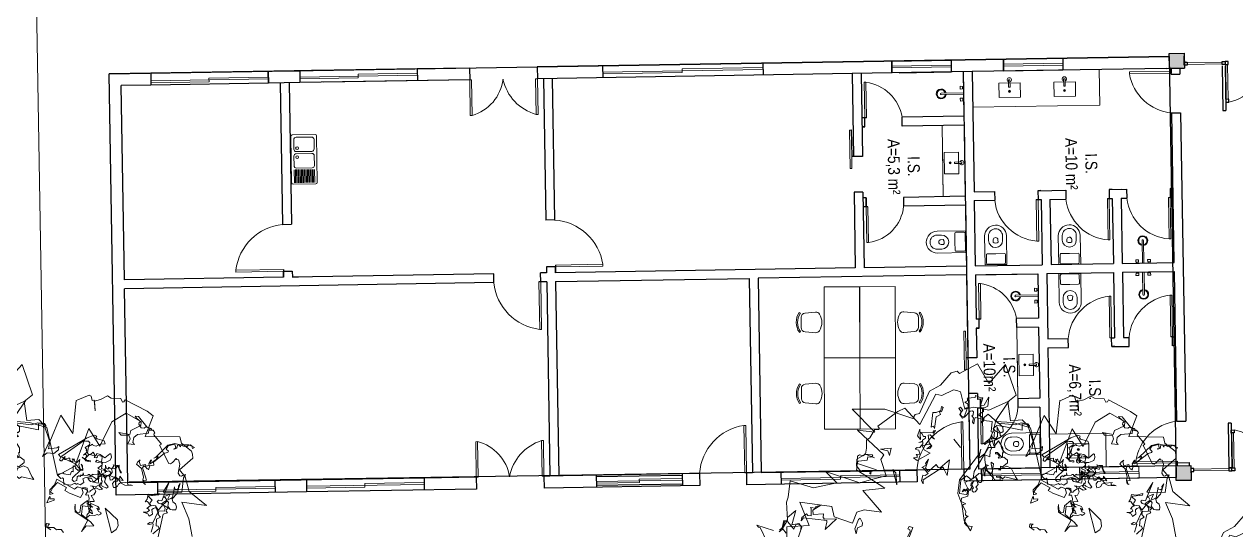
# Model space of a CAD drawing. Header units: metres. Extents: x -71 to 881, y -503 to 661.
# Drawn here: x 175.8 to 196.2, y -214.38 to -205.86 of the extents above; entities that cross this region are included whole.
import ezdxf

# ---------------------------------------------------------------- set-up
doc = ezdxf.new("R2010")
doc.units = ezdxf.units.M
doc.linetypes.add('ACAD_ISO02W100', pattern=[15, 12, -3])
for name, color, linetype, lineweight in [('02. Paredes', 6, 'Continuous', 30), ('03. Esquadria janelas', 2, 'Continuous', 15), ('03. Esquadria Porta', 2, 'Continuous', 15), ('04. Pisos', 8, 'Continuous', 5), ('05. Textos', 5, 'Continuous', 0), ('07. Mobiliário', 51, 'Continuous', 5), ('08. Projeção', 1, 'ACAD_ISO02W100', 5)]:
    doc.layers.add(name, color=color, linetype=linetype, lineweight=lineweight)
doc.layers.add('ARBRE', color=100, linetype='Continuous', lineweight=13, true_color=0x00ff3f)
doc.styles.add('ESC 1.100', font='ARIALN.TTF', dxfattribs={"height": 0.2})

# ---------------------------------------------------------------- blocks, each defined once
blk = doc.blocks.new('WMF2', base_point=(0, 0.01))
at = {"color": 251, "lineweight": 0, "true_color": 0x636466}
for points in [[(99.88, -192.88), (107.36, -202.17), (106.64, -204.2), (107.63, -204.27), (108.14, -204.87), (108.06, -205.98), (111.91, -204.61), (112.96, -203.7), (114.06, -203.79), (114.16, -204.2), (114.12, -204.74), (112.93, -205.76), (117.77, -214.23), (115.81, -208.91), (110.13, -215.92), (115.04, -221.02), (115.66, -222.79), (116.35, -221.31), (116.39, -220.76), (116.99, -220.25), (118.51, -220.38), (121.42, -223.82), (123.45, -224.55), (124.06, -224.04), (124.6, -224.1), (124.28, -221.43), (124.37, -220.32), (124.97, -219.82), (134.84, -221.76), (134.73, -222.86), (140.59, -222.8), (140.98, -223.38), (140.96, -223.82), (142.59, -223.95), (142.62, -223.52), (143.7, -222.51), (144.2, -223.11), (145.93, -222.16), (146.02, -221.17), (147.09, -220.14), (149.19, -220.32), (149.69, -220.93), (149.6, -221.91), (157.24, -218.9), (158.3, -210.64), (152.62, -198.66), (162.76, -199.86), (152.65, -183.05), (154.26, -173.69), (175.85, -184.22), (183.13, -179.1), (188.97, -172.64), (192.5, -184.13), (195.26, -173.72), (200.97, -168.92), (202.85, -164.87), (210.8, -168.41), (212.43, -167.44), (213.62, -166.42), (215.13, -160.27), (217.5, -158.38), (210.72, -142.97), (221.5, -142.28), (222.26, -138.6), (222.84, -126.51), (221.75, -126.41), (221.24, -125.83), (222.46, -124.38), (220.76, -119.93), (220.93, -117.85), (217.92, -115.52), (216.01, -113.25), (211.75, -115.52), (215.09, -113.71), (215.69, -113.21), (216.23, -113.25), (216.29, -112.71), (215.78, -112.1), (217.44, -110.7), (217.53, -109.6), (213.13, -105.6), (212.64, -105.02), (197.13, -110.25), (202.88, -101.16), (188.84, -101.73), (195.03, -95.86), (196.4, -92.3), (193.55, -87.25), (201.48, -82.18), (206.17, -84.52), (217.5, -73.62), (205.76, -70.03), (212.07, -61.12), (204.08, -54.99)], [(162.25, -221.47), (162.55, -220.76), (164.41, -221.19), (167.6, -217.66), (169.53, -216.89), (170.28, -213.15), (171.44, -210.43), (167.5, -207.63), (170.63, -209.8), (171.33, -210.11), (171.53, -210.62), (172.06, -210.42), (172.36, -209.7), (174.37, -210.56), (175.39, -210.16), (176.98, -204.42), (177.29, -203.7), (165.65, -192.21), (176.34, -193.26), (169.52, -180.97), (177.55, -183.87), (181.35, -183.49), (184.59, -178.67), (192.69, -183.49), (192.69, -188.7), (207.51, -193.95), (205.44, -181.84), (216.23, -183.49), (218.11, -173.58), (219.76, -173.52), (220.92, -170.8), (219.49, -162.84), (220.49, -156.77), (215.08, -146.26), (215.94, -144.26), (215.12, -142.21), (227.2, -134.24), (237.13, -121.84), (221.43, -123.58), (227.53, -117.47), (210.08, -120.09), (209.21, -117.47), (201.41, -114.58), (204.04, -108.47), (206.64, -102.36), (221.47, -92.77), (213.62, -93.64), (218.84, -83.17), (228.67, -76.4), (223.08, -70.7), (221.59, -68.47), (214.46, -63.39), (212.7, -59.01), (209.83, -58.98)], [(90.01, -206.45), (97.85, -210.62), (106.23, -212.96), (97.57, -221.28), (108.11, -219.06), (114.95, -222), (119.42, -221.88), (119.84, -230.55), (121.43, -231.58), (122.86, -232.19), (129.04, -230.77), (131.8, -232.03), (142.53, -219.05), (147.98, -228.38), (151.61, -227.39), (162.65, -222.48), (162.25, -221.47), (162.25, -221.47)], [(220.57, -50.22), (221.79, -50.2), (214.78, -54.92)], [(213.1, -57.26), (213.13, -59.1), (215.47, -61.97), (214.27, -63.08), (215.5, -64.29), (215.56, -69.52), (211.34, -63.72), (209.67, -66.67), (207.37, -66.7), (203.77, -60.91)], [(206.14, -65.01), (207.85, -66.7), (209.07, -66.69), (210.27, -65.56), (209.03, -63.15), (213.66, -63.1), (214.86, -61.99), (212.51, -58.47), (212.49, -56.77)], [(213, -49.09), (219.97, -50.84), (220.57, -50.22), (220.57, -50.22)], [(211.1, -72.56), (210.01, -72.56), (208.8, -73.77), (211.73, -76.09), (212.35, -76.09), (210.51, -77.8), (211.1, -78.4), (210.01, -80.71), (210.51, -76.09), (208.8, -74.88), (205.88, -79.01), (204.66, -77.8), (203.56, -77.8), (200.04, -82.55), (199.42, -74.88), (201.73, -77.8), (202.34, -78.4), (210.51, -70.25), (210.01, -68.43), (211.1, -69.64), (211.1, -72.56), (211.1, -72.56)], [(110.5, -210.3), (109.11, -209.66), (107.56, -210.01), (106.1, -209.43), (105.21, -208.37), (106.3, -206.96), (107.08, -206.3), (109.11, -206.4), (110.23, -207.75), (111.21, -207.86), (111.17, -205.1), (108.98, -204.68), (108.09, -203.61), (109.95, -201.54), (108.82, -200.21), (107.05, -200.28), (107.47, -198.09), (105.17, -195.92), (104.39, -196.59), (103.18, -196.28), (102.97, -192.24)], [(104.23, -192.12), (105.81, -194.43), (106.51, -195.26), (106.98, -195.35), (107.6, -193.84), (108.41, -193.19), (108.29, -194.62), (107.17, -195.57), (109.76, -200.75), (111.21, -201.34), (112.19, -201.47), (112.55, -200.2), (112.63, -199.28), (110.76, -198.09), (110.9, -196.12), (112.13, -196.43), (113.42, -195.8), (114.19, -195.14), (113.09, -196.56), (112.98, -198.01), (113.96, -198.14), (114.51, -197.67), (114.61, -198.91), (114.58, -199.9), (117.07, -200.09), (117.61, -199.16), (118.02, -200.63), (119.62, -202.52), (117.74, -204.14), (116.53, -207), (116.04, -206.45), (118.58, -202.45), (118.63, -201.93), (116.12, -202.24), (115.77, -200.72), (115.3, -200.17), (114.31, -200.14), (113.77, -201.07), (112.93, -201.79), (110.47, -201.58), (110.98, -204.31), (111.44, -204.87), (111.97, -204.91), (111.68, -207.85), (113.17, -208.02), (114, -207.32), (112.98, -210.96), (111.87, -208.65), (111.36, -208.61), (111.05, -209.82), (110.92, -210.8), (114.34, -214.81), (113.44, -214.21), (112.61, -214.93), (112.58, -215.91), (113.47, -216.49), (113.87, -217.98), (110.96, -213.56), (110.5, -210.3), (110.5, -210.3)], [(193.06, -90.68), (193.06, -91.77), (190.63, -91.29), (189.54, -90.08), (190.15, -87.76), (188.32, -85.45), (190.63, -86.53), (193.06, -90.68), (193.06, -90.68)], [(173.74, -97.12), (171.08, -99.94), (170.47, -101.94), (172.73, -106.71), (173.49, -107.11), (174.53, -106.76), (174.92, -107.91), (173.5, -109.02), (168.96, -101.3), (166.77, -100.11), (165.62, -100.49), (165.9, -102.84), (165.52, -103.6), (164.39, -102.19), (167.39, -98.11), (173.12, -96.81), (173.74, -97.12), (173.74, -97.12)], [(216.62, -108.51), (216.01, -113.25), (213.7, -115.58), (213.1, -115.58), (213.1, -114.35), (214.19, -113.25), (213.1, -112.03), (215.41, -108.51), (215.41, -107.9), (214.8, -107.41), (206.64, -112.66), (207.25, -110.82), (207.86, -110.33), (206.64, -109.11), (207.25, -109.11), (207.86, -109.72), (210.77, -106.2), (214.19, -106.2), (216.62, -108.51), (216.62, -108.51)], [(194.63, -115.87), (201.7, -119.08), (199.51, -119.1), (194.63, -115.87), (194.63, -115.87)], [(208.1, -122), (210.46, -122.83), (213.34, -120.5), (210.43, -124.86), (208.1, -122), (208.1, -122)], [(190.5, -128.76), (189.64, -129.45), (189.46, -131.17), (193.19, -131.13), (193.65, -130.73), (193.32, -133.22), (194.17, -133.3), (194.78, -135.8), (192.24, -131.89), (190.15, -132.02), (190.49, -137.07), (188.78, -136.9), (187.93, -137.58), (188.18, -143.5), (182.86, -137.92), (186.5, -138.74), (187.36, -138.82), (188.57, -127.35), (187.03, -126.24), (188.66, -126.48), (190.5, -128.76), (190.5, -128.76)], [(167.53, -134.78), (172.77, -136.49), (177.52, -141.23), (181.55, -156.93), (182.76, -158.76), (179.84, -155.24), (179.84, -158.76), (182.76, -165.09), (183.97, -163.4), (183.36, -163.4), (183.36, -161.69), (183.97, -161.69), (183.97, -165.71), (182.76, -166.93), (185.07, -169.24), (186.28, -168.03), (189.83, -171.55), (192.73, -168.64), (192.73, -166.93), (193.83, -169.85), (193.83, -172.16), (187.38, -173.37), (181.55, -179.23), (180.45, -182.15), (178.13, -184.47), (176.91, -184.47), (176.31, -183.86), (177.52, -184.47), (179.84, -182.15), (177.52, -180.32), (185.07, -173.85), (186.89, -172.16), (186.89, -169.85), (185.07, -169.85), (182.76, -170.95), (182.15, -170.45), (181.55, -170.45), (181.05, -170.95), (182.15, -166.93), (179.21, -164.61), (181.05, -162.17), (176.31, -149.38), (174, -147.07), (174, -145.86), (176.91, -145.25), (176.91, -141.71), (172.29, -137.1), (169.85, -139.41), (169.85, -140.01), (171.07, -141.23), (170.45, -141.23), (168.76, -139.41), (169.85, -136.49), (168.76, -135.38), (166.44, -136.49), (166.93, -135.38), (166.93, -134.78), (163.52, -134.17), (162.29, -132.95), (161.69, -132.95), (161.08, -133.55), (161.08, -131.86), (159.38, -130.03), (157.67, -130.03), (155.85, -131.86), (154.74, -130.03), (160.6, -130.65), (167.53, -134.78), (167.53, -134.78)], [(198.96, -132.02), (199.76, -132.54), (200.36, -132.4), (199.38, -133.95), (201.26, -134.85), (202.39, -133.98), (202.72, -133.9), (202.93, -134.84), (202.59, -134.91), (201.88, -136.06), (202.37, -138.31), (203.19, -138.84), (204.17, -137.22), (203.51, -139.04), (203.93, -139.29), (203.69, -141.03), (204.43, -141.55), (204.96, -140.74), (206.69, -141.04), (207.29, -140.91), (203.63, -145.45), (204.17, -146.3), (203.66, -147.12), (203.34, -145.79), (202.2, -145.06), (202.72, -144.26), (201.92, -143.8), (200.66, -144.08), (203.6, -143.77), (204.12, -142.96), (200.96, -141), (198.96, -141.1), (198.59, -139.51), (199.36, -138.28), (199.2, -140.69), (199.61, -140.96), (200.47, -140.41), (201.83, -137.47), (199.42, -136.95), (196.65, -138.27), (197.74, -130.97), (199.93, -130.47), (198.96, -132.02), (198.96, -132.02)], [(172.09, -138.69), (172.45, -139.76), (172.53, -140.18), (171.42, -140.08), (171.62, -141.79), (170.39, -141.96), (171.14, -144.02), (171.94, -143.9), (172.54, -144.66), (172.74, -146.37), (171.85, -144.55), (170.26, -144.14), (170.19, -143.29), (169.43, -142.72), (168.61, -142.9), (168.09, -143.61), (168.48, -145.07), (168.92, -145.41), (169.79, -145.28), (170.04, -146.94), (173.91, -148.36), (170.8, -147.91), (170.41, -148.01), (169.9, -148.71), (170.41, -149.48), (167.33, -153.6), (167.88, -154.33), (168.63, -154.89), (173.09, -154.46), (173.45, -154.42), (171.93, -152.49), (171.21, -151.97), (174.13, -154.55), (174.64, -155.32), (175.4, -155.88), (172.47, -154.78), (170.8, -155.02), (170.42, -155.53), (171.04, -156.68), (174.04, -158.22), (174.74, -158.74), (173.33, -159.18), (169.98, -155.59), (167.94, -154.77), (167.31, -154.68), (166.44, -154.8), (165.01, -156.7), (165.95, -157.41), (166.73, -156.9), (167.3, -156.16), (167.79, -156.52), (166.47, -157.79), (164.8, -158.03), (164.79, -159.51), (159.94, -163.43), (161.71, -163.57), (166.28, -164.6), (168.39, -163.57), (169.49, -159.28), (168.67, -159.85), (170.32, -161.09), (169.36, -161.46), (169.4, -164.84), (170.39, -165.59), (172.66, -165.09), (173.31, -163.69), (174.06, -162.7), (174.38, -163.72), (175.5, -163.78), (175.85, -163.73), (176.42, -162.98), (176.92, -163.36), (176.35, -164.1), (173.23, -164.33), (173.04, -164.58), (174.93, -166.01), (174.5, -166.07), (176.45, -167.55), (180.59, -167.98), (179.68, -164.7), (183.52, -166.03), (184.12, -165.76), (184.28, -166.58), (184.98, -167.12), (184.09, -166.85), (182.78, -167.03), (182.25, -167.74), (182.48, -169.01), (186.32, -171.88), (184.25, -171.11), (183.02, -171.28), (182.66, -171.8), (182.73, -172.63), (184.43, -173.9), (189.08, -173.24), (185.87, -169.02), (184.12, -165.76), (182.95, -164.22), (179.83, -163.17), (179.13, -161.78), (177.11, -159.84), (179.39, -158.51), (177.45, -157.05), (175.4, -155.88), (174.19, -156.77), (174.64, -155.32), (174.73, -153.72), (171.93, -152.49), (174.04, -150.58), (173.91, -148.36), (173.97, -146.62), (174.86, -142.5), (171.62, -141.79), (172.09, -138.69), (172.09, -138.69)], [(208.87, -141.57), (204.74, -138.66), (207.06, -138.66), (208.87, -141.57), (208.87, -141.57)], [(135.57, -154.51), (138.25, -153.67), (139.17, -154.51), (139.17, -154.97), (138.25, -155.89), (138.25, -154.97), (137.42, -154.14), (135.57, -156.36), (133.8, -156.73), (133.8, -157.19), (132.52, -158.58), (130.73, -158.58)], [(208.96, -155.15), (209.4, -154.92), (209.63, -154.33), (208.3, -153.97), (208.67, -151.63), (204.64, -147.41), (205.96, -147.79), (206.24, -146.5), (211.37, -151.69), (210.33, -152.81), (209.63, -155.34), (210.96, -156.71), (210.11, -157.18), (208.96, -155.15), (208.96, -155.15)], [(189.52, -151.57), (194.75, -151.57), (189.52, -151.57), (189.52, -151.57)], [(138.94, -175.74), (144.01, -172.85), (146.39, -171.88), (146.93, -173.42), (151.56, -171.55), (151.13, -168.2), (150.13, -165.91), (148.68, -166.49), (149.35, -164.92), (151.24, -166.38), (151.67, -169.75), (153.13, -172.22), (143.98, -176.02), (143.88, -177.83), (142.05, -179.02), (139.92, -178.12), (138.94, -175.74), (138.94, -175.74)], [(147.09, -161.3), (148.81, -164.22), (148.31, -164.22), (147.7, -163.6), (146.47, -165.31), (145.88, -164.82), (147.09, -161.3), (147.09, -161.3)], [(203.13, -162.67), (204.93, -162.67), (204.93, -163.71), (203.13, -163.71), (202.75, -162.29), (202.01, -161.54), (200.96, -161.54), (200.21, -162.29), (202.01, -165.5), (202.37, -165.88), (203.13, -165.12), (202.75, -166.25), (202.37, -166.64), (203.5, -167.31), (203.82, -167.68), (205.6, -166.93), (205.31, -168.42), (205.98, -169.09), (206.34, -169.09), (204.18, -172.31), (204.93, -173.05), (202.01, -174.48), (202.01, -174.86), (201.7, -175.24), (199.54, -172.01), (198.43, -173.43), (200.21, -177.4), (200.21, -177.69), (197, -174.48), (197.38, -172.69), (197.76, -172.31), (196.33, -171.27), (196.63, -168.73), (196.33, -168.42), (194.53, -169.09), (193.04, -169.09), (196.63, -166.25), (195.57, -164.83), (194.53, -163.71), (195.57, -163.71), (197, -165.5), (198.12, -165.5), (198.12, -166.25), (199.17, -167.31), (199.92, -167.31), (200.59, -166.25), (199.92, -162.29), (200.21, -161.25), (202.37, -161.25), (203.13, -162.67), (203.13, -162.67)], [(135.09, -169.28), (136.91, -170.51), (138.01, -171.61), (135.68, -169.9), (134.47, -169.9), (133.38, -170.99), (135.68, -173.42), (135.68, -177.45), (134.47, -176.35), (131.54, -177.45), (135.09, -173.91), (132.16, -170.99), (126.32, -172.2), (124, -172.2), (125.23, -170.51), (126.32, -169.28), (125.71, -165.75), (128.13, -171.61), (135.09, -169.28), (135.09, -169.28)], [(116, -176.89), (115.75, -179.59), (116.63, -181.42), (119.11, -182.97), (127.36, -181.9), (116, -176.89), (116, -176.89)], [(129.33, -171.8), (130.44, -173.14), (130.63, -174.64), (132.41, -175.52), (132.57, -175.72), (130.37, -175.88), (129, -175.39), (131.03, -174.57), (130.92, -175.27), (132.78, -177.2), (132.94, -177.4), (133.27, -177.39), (133.89, -176.89), (133.76, -176.39), (133.25, -175.78), (136.03, -178.75), (137.63, -179.42), (138.03, -178.75), (138.43, -178.41), (139, -179.91), (139.48, -180.48), (140.6, -180.25), (141.77, -179.29), (141.95, -179.48), (140.94, -180.66), (140.37, -181.13), (138.81, -180.09), (138.2, -180.94), (138.17, -181.3), (138.5, -181.3), (138.3, -183.46), (138.84, -183.71), (139.55, -183.74), (140.34, -183.1), (138.33, -185.08), (138.01, -186.66), (137.96, -187.04), (138.47, -187.64), (138.27, -187.81), (137.93, -187.74), (138.03, -188.28), (138.55, -188.89), (139.2, -188.95), (140.91, -190.59), (141.25, -190.57), (141.38, -189.16), (139.54, -187.38), (139.07, -186.81), (142.01, -184.38), (142.93, -184.24), (144.01, -184.38), (142.96, -185.86), (141.2, -185.39), (140.77, -186.02), (140.94, -188.21), (142.43, -189.6), (142.8, -189.62), (143.13, -190.05), (142.18, -190.14), (141.95, -191.03), (142.93, -192.19), (144.24, -191.39), (144.58, -191.45), (144.78, -191.29), (144.74, -193.64), (145.22, -194.21), (146.33, -194.31), (146.97, -193.1), (147.96, -192.3), (148.2, -193.41), (146.53, -194.15), (146.12, -194.49), (147.57, -196.24), (148.3, -196.27), (149.64, -195.16), (149.18, -194.59), (149.23, -193.84), (150.01, -193.2), (150.32, -193.98), (152.67, -192.02), (152.33, -189.62), (152.2, -189.45), (151.09, -189.35), (150.48, -190.21), (149.91, -190.68), (149.57, -190.27), (151.32, -188.81), (151.86, -189.06), (153.85, -188.7), (152.77, -188.98), (152.4, -189.29), (152.8, -190.62), (152.94, -190.78), (153.69, -190.85), (154.05, -190.54), (154.11, -189.8), (154.29, -191.99), (154.99, -192.09), (155.13, -192.59), (156.55, -192.72), (156.32, -195.25), (156.96, -196.02), (157.91, -195.93), (158.87, -194.78), (159.49, -194.28), (159.79, -193.07), (159.51, -193.9), (160.36, -181.18), (160.3, -180.89), (159.09, -181.29), (159.32, -182.35), (159.11, -182.21), (158.95, -181.51), (158.27, -181.62), (157.59, -183.02), (157.18, -183.64), (156.35, -183.07), (154.92, -183.39), (155.08, -184.08), (156.2, -184.24), (155.47, -184.34), (155.62, -185.07), (154.42, -184.57), (153.35, -184.75), (153.51, -186.38), (153.6, -187.08), (151.95, -185.01), (149.99, -184.32), (149.29, -184.43), (149.15, -184.65), (149.29, -185.38), (151.47, -186.21), (150.33, -186.08), (148.46, -184.81), (149.07, -184.27), (149.41, -184.25), (148.91, -178.66), (148.24, -177.88), (147.12, -178.09), (146.52, -179.46), (147.86, -180.69), (147.82, -181.61), (147.53, -182), (147.35, -181.89), (146.99, -181.96), (147.31, -182.82), (146.97, -182.85), (146.83, -183.07), (146.96, -183.8), (147.57, -184.22), (146.37, -183.73), (145.25, -185.38), (145.32, -185.75), (144.9, -186.35), (144.5, -186.09), (144.14, -186.16), (144.04, -187.62), (143.83, -187.48), (142.52, -189.03), (142.08, -189.67), (142.11, -190.02), (143.28, -190.18), (143.89, -190.6), (142.85, -190.79), (141.99, -190.19), (138.87, -193), (138.74, -194.12), (138.82, -194.82), (139.8, -194.84), (140.46, -194.71), (140.93, -193.17), (142.31, -192.91), (142.34, -193.82), (143.01, -194.6), (143.63, -195.01), (142.43, -194.52), (141.41, -194.72), (141.51, -195.42), (141.95, -195.71), (141.09, -196.03), (140.4, -196.21), (140.74, -197.98), (141.5, -198.18), (140.55, -198.74), (139.52, -200.23), (138.03, -199.22), (135.82, -198.91), (136.11, -198.49), (139.38, -199.5), (139.74, -199.42), (139.04, -197.73), (140.05, -197.19), (140.36, -196.75), (140.18, -196.05), (139.41, -195.86), (138.75, -195.42), (138.41, -193.65), (136.6, -194.53), (136.31, -194.97), (136.38, -195.33), (134.28, -195.7), (134.46, -196.76), (135.1, -197.22), (132.37, -197.2), (133.77, -195.99), (133.7, -195.63), (132.79, -195.64), (132.09, -195.74), (129.95, -198.9), (130.18, -198.17), (129.52, -197.73), (128.84, -197.89), (128.6, -198.62), (127.64, -199.19), (130.16, -196.3), (132.35, -195.35), (132.53, -194.25), (131.99, -193.25), (132.12, -192.12), (132.68, -191.29), (133.87, -191.79), (134.49, -192.21), (134.79, -193.63), (134.09, -194.68), (134.18, -195.38), (136.09, -194.82), (135.98, -193.22), (136.53, -192.38), (138.34, -193.29), (139.06, -192.24), (138.68, -191.03), (140.3, -190.91), (141.35, -188.87), (140.74, -188.44), (140.72, -187.54), (143.51, -186.63), (145.06, -183.4), (145.23, -182.31), (144.26, -181.94), (143.6, -181.51), (143.77, -179.46), (145.1, -178.82), (145.07, -178.48), (145.34, -178.09), (146.02, -177.93), (146.55, -175.84), (149.03, -173.49), (151.13, -174.93), (151.83, -174.83), (152.07, -174.01), (154.04, -173.82), (154.65, -174.25), (153.72, -176.12), (153.29, -176.72), (153.08, -176.57), (150.75, -178.69), (151.6, -180.16), (151.31, -180.6), (150.94, -180.67), (153.31, -182.54), (152.7, -183.08), (151.76, -183.04), (151.56, -182.89), (151.5, -182.59), (150.64, -182.91), (149.91, -183.05), (149.78, -184.18), (153.37, -183.87), (157.76, -181.91), (158.22, -181.26), (158.87, -181.13), (158.61, -179.74), (158.9, -179.3), (159.63, -179.15), (160.17, -180.16), (160.23, -180.53), (161.97, -180.37), (159.66, -196.47), (158.58, -199.98), (157.43, -200.58), (157.16, -199.85), (156.26, -199.9), (153.31, -201.99), (151.94, -201.5), (153.21, -199.48), (153.79, -197.33), (154.96, -196.37), (155.66, -196.47), (155.88, -194.31), (153.91, -191.96), (152.87, -191.86), (152.36, -192.9), (152.27, -194.36), (150.48, -194.18), (150.11, -194.49), (150.75, -195.26), (149.38, -196.4), (146.61, -197.04), (146.66, -200.28), (146.27, -200.62), (144.88, -199.79), (144.11, -198.43), (144.72, -195.93), (145.72, -194.82), (143.6, -192.6), (142.05, -193.54), (141.19, -193.65), (140.84, -192.91), (141.38, -191.16), (138.98, -191.83), (137.57, -189.7), (134.5, -189.55), (134.6, -188.51), (136.69, -187.48), (137.39, -187.51), (137.76, -187.2), (137.7, -186.3), (135.35, -186.6), (135.98, -185.39), (137.66, -184.67), (138.03, -184.72), (137.93, -183.77), (136.52, -183.3), (135.82, -181.61), (136.44, -180.4), (133.42, -179.96), (133.25, -179.75), (134.5, -178.03), (133.81, -177.64), (130.21, -179.65), (129.13, -179.52), (128.46, -179.11), (129.89, -178.8), (128.13, -178.26), (126.98, -178.88), (126.62, -178.83), (126.51, -178.31), (126.62, -177.18), (127.36, -176.92), (127.86, -175.55), (129.43, -173.88), (129.33, -171.8), (129.33, -171.8)], [(167.3, -178.31), (164.99, -181.83), (164.99, -183.07), (163.76, -181.83), (163.76, -178.92), (166.2, -176.6), (166.2, -173.68), (170.22, -181.83), (167.3, -178.31), (167.3, -178.31)], [(128.63, -229.85), (130.85, -228.1), (132.31, -224.99), (131.45, -216.73), (131.71, -215.63), (130.94, -217.85), (130.31, -216.16), (130.6, -212.58), (131.48, -213.21), (131.19, -213.31), (131.49, -214.13), (131.79, -214.02), (131.07, -212.08), (130.28, -211.7), (130.98, -210.18), (131.77, -210.56), (132.87, -208.24), (134.78, -209.13), (135.09, -209.95), (135.09, -208.36), (134.68, -207.25), (131.36, -207.8), (127.52, -206.02), (126.48, -204.8), (124.97, -204.1), (124.38, -204.31), (124.19, -204.71), (124.67, -204.21), (126.19, -204.91), (125.4, -206.21), (130.16, -207.96), (131.33, -208.46), (131.74, -209.57), (130.87, -209.89), (129.57, -209.78), (129.36, -210.13), (129.07, -210.23), (128.75, -210.08), (129.97, -211.82), (128.98, -213.46), (130.3, -214.3), (130.27, -221.28), (129.57, -222.8), (129.78, -223.38), (131.29, -223.17), (131.93, -224.86), (130.51, -227.9), (128.94, -227.21), (128.82, -226.92), (129.2, -226.13), (128.91, -226.23), (128.41, -227.4), (129.45, -228.63), (129.11, -229.36), (127.81, -229.23), (128.24, -229.68), (128.34, -229.97), (126.82, -230.86), (126.44, -231.65), (126.15, -231.77), (125.75, -231.58), (126.06, -232.39), (125.56, -233.58), (124.75, -233.87), (123.53, -233.31), (123.33, -234.38), (126.03, -233.07), (128.63, -229.85), (128.63, -229.85)], [(147.98, -213.1), (150.4, -210.17), (152.11, -210.17), (147.98, -213.72), (149.19, -215.41), (147.98, -220.65), (149.19, -221.87), (152.11, -221.27), (153.32, -221.27), (152.11, -222.48), (145.66, -222.48), (143.95, -223.57), (142.74, -223.57), (143.95, -222.48), (142.74, -221.27), (145.66, -216.64), (145.66, -214.32), (143.95, -212.49), (142.74, -212.49), (145.04, -210.17), (146.26, -212.49), (147.98, -213.1), (147.98, -213.1)]]:
    blk.add_lwpolyline(points, dxfattribs=at)
blk = doc.blocks.new('VASO-CAIXA')
at = {"color": 0, "linetype": 'ByBlock'}
blk.add_lwpolyline([(18.5, 0), (18.5, -48.1, -0.412623), (0, -66.5, -0.412623), (-18.5, -48.1), (-18.5, 0), (0, 0), (17.3, 0)], format="xyb", close=True, dxfattribs=at)
at = {"color": 13, "linetype": 'ByBlock'}
for points in [[(14.5, -18.2, 0.333333), (16, -16.7), (16, -2.7, 0.324141), (14, -0.7), (-14, -0.7, 0.324141), (-16, -2.7), (-16, -16.7, 0.333333), (-14.5, -18.2), (0, -18.2)], [(11.8, -40.6, 0.411784), (0, -28.7, 0.411784), (-11.8, -40.6), (-11.8, -48.5, 0.418677), (0, -60.2, 0.418677), (11.8, -48.5)], [(4.3, -37.8, 0.16754), (0, -36.3, 0.16754), (-4.3, -37.8), (-4, -41.8, 0.428571), (0, -45.5, 0.428571), (4, -41.8)]]:
    blk.add_lwpolyline(points, format="xyb", close=True, dxfattribs=at)
blk = doc.blocks.new('A$C63C33222')
at = {"linetype": 'Continuous'}
for p, q in [((1.07, 1.2), (0.47, 1.2)), ((0.47, 1.2), (0.47, 0)), ((1.07, 0), (1.07, 1.2)), ((0.47, 0), (1.07, 0))]:
    blk.add_line(p, q, dxfattribs=at)
for p, q in [((0.052, 0.767), (0.071, 0.753)), ((0.083, 0.687), (0.083, 0.513)), ((0.327, 0.774), (0.147, 0.758)), ((0.071, 0.447), (0.052, 0.433)), ((0.147, 0.442), (0.327, 0.426))]:
    blk.add_line(p, q)
for centre, radius, start, end in [((0.295, 0.6), 0.295, 145.6197, 214.3803), ((0.295, 0.6), 0.272, 145.6197, 214.3803), ((0.154, 0.687), 0.0708, 94.9697, 180), ((0.333, 0.703), 0.0708, 31.593, 94.9697), ((0.165, 0.6), 0.267, 328.407, 31.593), ((0.154, 0.513), 0.0708, 180, 265.0303), ((0.333, 0.497), 0.0708, 265.0303, 328.407)]:
    blk.add_arc(centre, radius, start, end)

msp = doc.modelspace()

# ---------------------------------------------------------------- hatches: boundary and pattern name
at = {"layer": '02. Paredes'}
h = msp.add_hatch(color=256, dxfattribs=at)
h.dxf.hatch_style = 1
h.paths.add_polyline_path([(195.086, -206.605), (195.336, -206.601), (195.332, -206.351), (195.082, -206.355)])
h.paths.add_polyline_path([(195.2, -213.554), (195.45, -213.55), (195.446, -213.3), (195.196, -213.304)])

# ---------------------------------------------------------------- linework, layer by layer
for p, q in [((192.288, -206.451), (192.291, -206.651)), ((193.288, -206.434), (193.291, -206.634)), ((191.408, -206.465), (191.411, -206.665)), ((195.036, -206.606), (195.286, -206.602)), ((195.111, -206.604), (195.112, -206.684)), ((195.111, -206.604), (195.112, -206.654)), ((195.973, -206.562), (195.985, -207.316)), ((196.023, -206.561), (196.035, -207.315)), ((190.536, -206.68), (191.411, -206.665)), ((196.032, -207.127), (196.042, -207.127)), ((196.033, -207.177), (196.083, -207.176)), ((195.123, -207.354), (195.273, -207.352)), ((195.985, -207.316), (196.035, -207.315)), ((189.697, -207.644), (189.727, -207.643)), ((189.727, -207.643), (189.734, -208.093)), ((189.764, -208.093), (189.734, -208.093)), ((180.152, -209.236), (180.302, -209.233)), ((191.691, -211.486), (191.661, -211.487)), ((196.122, -212.584), (196.072, -212.585)), ((196.072, -212.585), (196.084, -213.339)), ((196.122, -212.584), (196.134, -213.339)), ((196.124, -212.701), (196.174, -212.7)), ((196.124, -212.751), (196.134, -212.751)), ((191.921, -213.358), (191.925, -213.558)), ((192.921, -213.341), (192.924, -213.541)), ((195.446, -213.3), (195.449, -213.5)), ((195.446, -213.3), (195.449, -213.5)), ((196.084, -213.339), (196.134, -213.339)), ((180.553, -213.545), (180.556, -213.745)), ((182.533, -213.512), (182.536, -213.712)), ((186.882, -213.466), (185.433, -213.489)), ((186.885, -213.616), (185.435, -213.639))]:
    msp.add_line(p, q)
for points in [[(177.23, -206.698), (195.082, -206.405), (195.199, -213.504)], [(191.611, -206.662), (191.721, -213.361), (177.567, -213.582)]]:
    msp.add_lwpolyline(points)
for points in [[(196.021, -206.489), (196.022, -206.539), (195.972, -206.54), (195.971, -206.49)], [(196.072, -206.539), (196.071, -206.489), (196.021, -206.489), (196.022, -206.539)], [(196.083, -207.176), (196.082, -207.126), (196.032, -207.127), (196.033, -207.177)], [(196.174, -212.7), (196.174, -212.75), (196.124, -212.751), (196.124, -212.701)], [(196.135, -213.389), (196.134, -213.339), (196.084, -213.339), (196.085, -213.389)], [(196.184, -213.338), (196.185, -213.388), (196.135, -213.389), (196.134, -213.339)]]:
    msp.add_lwpolyline(points, close=True)
for p, q in [((195.082, -206.405), (184.439, -206.58)), ((195.335, -206.551), (195.332, -206.401)), ((195.332, -206.401), (195.336, -206.601)), ((195.332, -206.401), (195.336, -206.601)), ((195.335, -206.551), (195.332, -206.401)), ((195.333, -206.451), (195.336, -206.601)), ((195.333, -206.451), (195.336, -206.601)), ((182.419, -206.613), (177.93, -206.687)), ((179.909, -206.654), (179.913, -206.854)), ((180.439, -206.646), (180.443, -206.846)), ((183.299, -206.599), (180.639, -206.642)), ((183.299, -206.599), (182.419, -206.613)), ((182.419, -206.613), (182.422, -206.813)), ((182.419, -206.613), (182.422, -206.813)), ((183.299, -206.599), (183.302, -206.799)), ((184.439, -206.58), (184.442, -206.78)), ((185.539, -206.562), (185.542, -206.762)), ((188.238, -206.517), (188.242, -206.717)), ((188.238, -206.517), (188.242, -206.717)), ((188.238, -206.517), (188.242, -206.717)), ((190.408, -206.482), (190.411, -206.682)), ((195.036, -206.606), (191.761, -206.66)), ((195.086, -206.605), (195.336, -206.601)), ((177.93, -206.687), (177.23, -206.698)), ((177.93, -206.687), (177.933, -206.887)), ((179.913, -206.854), (177.933, -206.887)), ((180.113, -206.851), (180.152, -209.236)), ((180.263, -206.849), (180.302, -209.233)), ((183.302, -206.799), (180.443, -206.846)), ((183.302, -206.799), (180.843, -206.839)), ((189.741, -206.693), (184.442, -206.78)), ((184.542, -206.778), (184.581, -209.163)), ((184.692, -206.776), (184.731, -209.16)), ((191.761, -206.66), (189.741, -206.693)), ((189.741, -206.693), (189.764, -208.093)), ((189.891, -206.69), (189.914, -208.09)), ((191.611, -206.662), (191.624, -207.412)), ((191.761, -206.66), (191.794, -208.684)), ((195.112, -206.704), (195.262, -206.702)), ((177.933, -206.887), (177.433, -206.895)), ((177.487, -210.17), (177.433, -206.895)), ((189.954, -207.439), (189.904, -207.44)), ((189.984, -207.439), (189.904, -207.44)), ((189.956, -207.589), (189.954, -207.439)), ((191.624, -207.412), (190.584, -207.429)), ((190.586, -207.579), (190.584, -207.429)), ((189.906, -207.59), (189.956, -207.589)), ((189.956, -207.589), (189.906, -207.59)), ((191.626, -207.562), (190.586, -207.579)), ((191.626, -207.562), (190.586, -207.579)), ((191.626, -207.562), (191.646, -208.762)), ((189.914, -208.09), (189.764, -208.093)), ((189.924, -208.69), (189.774, -208.692)), ((189.774, -208.692), (189.795, -209.967)), ((189.924, -208.69), (189.945, -209.965)), ((191.794, -208.684), (192.139, -208.679)), ((192.139, -208.679), (192.142, -208.829)), ((192.869, -208.667), (193.339, -208.659)), ((192.919, -208.666), (192.869, -208.667)), ((192.869, -208.667), (192.872, -208.817)), ((193.339, -208.659), (193.342, -208.809)), ((194.069, -208.647), (194.364, -208.642)), ((194.069, -208.647), (194.269, -208.644)), ((194.119, -208.646), (194.069, -208.647)), ((194.069, -208.647), (194.072, -208.797)), ((194.364, -208.642), (194.367, -208.792)), ((195.144, -208.629), (195.094, -208.63)), ((195.094, -208.63), (195.096, -208.78)), ((189.976, -208.789), (189.926, -208.79)), ((189.976, -208.789), (189.926, -208.79)), ((189.978, -208.939), (189.976, -208.789)), ((189.976, -208.789), (189.978, -208.939)), ((191.646, -208.762), (190.606, -208.779)), ((190.606, -208.779), (190.608, -208.929)), ((191.797, -208.834), (192.142, -208.829)), ((191.797, -208.834), (191.815, -209.934)), ((192.842, -208.817), (192.922, -208.816)), ((192.872, -208.817), (192.922, -208.816)), ((192.922, -208.816), (192.94, -209.916)), ((193.072, -208.813), (193.342, -208.809)), ((193.072, -208.813), (193.09, -209.913)), ((194.042, -208.797), (194.122, -208.796)), ((194.072, -208.797), (194.122, -208.796)), ((194.072, -208.797), (194.122, -208.796)), ((194.122, -208.796), (194.14, -209.896)), ((194.272, -208.794), (194.367, -208.792)), ((194.272, -208.794), (194.29, -209.893)), ((195.096, -208.78), (195.146, -208.779)), ((190.008, -208.939), (189.928, -208.94)), ((191.648, -208.912), (190.608, -208.929)), ((191.648, -208.912), (191.665, -209.937)), ((184.731, -209.16), (184.581, -209.163)), ((184.744, -209.92), (184.746, -210.05)), ((191.815, -209.934), (192.94, -209.916)), ((193.09, -209.913), (194.14, -209.896)), ((194.29, -209.893), (195.165, -209.879)), ((180.164, -209.996), (180.167, -210.126)), ((180.164, -209.996), (180.167, -210.126)), ((180.165, -210.026), (180.315, -210.023)), ((180.165, -210.026), (180.315, -210.023)), ((180.167, -210.126), (180.165, -210.026)), ((180.315, -210.023), (180.317, -210.123)), ((180.315, -210.023), (180.317, -210.123)), ((183.706, -210.067), (180.317, -210.123)), ((180.317, -210.123), (180.417, -210.121)), ((183.709, -210.217), (183.706, -210.067)), ((184.596, -210.053), (184.496, -210.054)), ((184.498, -210.204), (184.496, -210.054)), ((184.498, -210.204), (184.496, -210.054)), ((184.744, -209.95), (184.594, -209.953)), ((184.744, -209.95), (184.594, -209.953)), ((184.594, -209.953), (184.596, -210.053)), ((184.746, -210.05), (184.744, -209.95)), ((189.795, -209.967), (184.746, -210.05)), ((191.667, -210.087), (188.158, -210.144)), ((191.665, -209.937), (189.945, -209.965)), ((191.667, -210.087), (191.691, -211.486)), ((191.817, -210.084), (192.867, -210.067)), ((191.817, -210.084), (191.83, -210.834)), ((191.992, -210.081), (192.867, -210.067)), ((192.867, -210.067), (192.88, -210.817)), ((193.017, -210.064), (194.142, -210.046)), ((193.017, -210.064), (193.035, -211.164)), ((194.142, -210.046), (194.16, -211.146)), ((194.292, -210.043), (195.167, -210.029)), ((194.292, -210.043), (194.31, -211.143)), ((180.167, -210.126), (177.487, -210.17)), ((183.709, -210.217), (177.489, -210.32)), ((177.543, -213.594), (177.489, -210.32)), ((184.598, -210.203), (184.468, -210.205)), ((184.598, -210.203), (184.652, -213.477)), ((184.748, -210.2), (188.008, -210.147)), ((184.748, -210.2), (184.802, -213.475)), ((188.008, -210.147), (188.062, -213.421)), ((188.158, -210.144), (188.212, -213.419)), ((191.88, -210.833), (191.83, -210.834)), ((191.91, -210.833), (191.83, -210.834)), ((191.882, -210.983), (191.88, -210.833)), ((192.88, -210.817), (192.51, -210.823)), ((192.512, -210.973), (192.51, -210.823)), ((191.832, -210.984), (191.882, -210.983)), ((191.882, -210.983), (191.832, -210.984)), ((191.832, -210.984), (191.84, -211.484)), ((192.882, -210.967), (192.512, -210.973)), ((192.882, -210.967), (192.902, -212.166)), ((194.31, -211.143), (194.405, -211.142)), ((194.408, -211.292), (194.405, -211.142)), ((195.135, -211.13), (195.105, -211.13)), ((195.135, -211.13), (195.185, -211.129)), ((195.138, -211.28), (195.135, -211.13)), ((193.035, -211.164), (193.38, -211.158)), ((193.038, -211.314), (193.383, -211.308)), ((193.038, -211.314), (193.071, -213.339)), ((193.383, -211.308), (193.38, -211.158)), ((194.11, -211.146), (194.16, -211.146)), ((194.113, -211.296), (194.11, -211.146)), ((194.11, -211.146), (194.16, -211.146)), ((194.113, -211.296), (194.408, -211.292)), ((194.163, -211.296), (194.113, -211.296)), ((195.188, -211.279), (195.138, -211.28)), ((191.84, -211.484), (191.691, -211.486)), ((191.85, -212.084), (191.7, -212.086)), ((191.7, -212.086), (191.721, -213.361)), ((191.85, -212.084), (191.852, -212.184)), ((191.902, -212.183), (191.852, -212.184)), ((191.902, -212.183), (191.852, -212.184)), ((191.934, -212.332), (191.854, -212.334)), ((191.854, -212.334), (191.871, -213.359)), ((191.904, -212.333), (191.902, -212.183)), ((191.902, -212.183), (191.904, -212.333)), ((192.902, -212.166), (192.532, -212.173)), ((192.532, -212.173), (192.534, -212.323)), ((192.904, -212.316), (192.534, -212.323)), ((192.904, -212.316), (192.921, -213.341)), ((195.209, -212.554), (195.359, -212.551)), ((188.212, -213.419), (190.831, -213.376)), ((190.541, -213.38), (190.545, -213.58)), ((190.831, -213.376), (190.835, -213.576)), ((191.721, -213.361), (191.621, -213.363)), ((191.621, -213.363), (191.625, -213.563)), ((191.621, -213.363), (191.625, -213.563)), ((192.921, -213.341), (191.871, -213.359)), ((195.221, -213.304), (192.921, -213.341)), ((193.571, -213.331), (193.574, -213.531)), ((195.221, -213.304), (195.22, -213.224)), ((195.22, -213.254), (195.42, -213.25)), ((195.221, -213.304), (195.22, -213.254)), ((195.421, -213.3), (195.42, -213.25)), ((178.043, -213.586), (177.543, -213.594)), ((182.533, -213.512), (178.043, -213.586)), ((178.043, -213.586), (178.046, -213.786)), ((180.023, -213.553), (180.026, -213.753)), ((183.412, -213.498), (182.533, -213.512)), ((182.533, -213.512), (182.536, -213.712)), ((183.412, -213.498), (183.416, -213.698)), ((187.172, -213.436), (184.552, -213.479)), ((184.652, -213.477), (184.552, -213.479)), ((184.552, -213.479), (184.556, -213.679)), ((185.432, -213.464), (185.435, -213.664)), ((186.882, -213.441), (186.885, -213.641)), ((187.172, -213.436), (187.175, -213.636)), ((188.062, -213.421), (187.962, -213.423)), ((187.962, -213.423), (187.965, -213.623)), ((187.962, -213.423), (187.965, -213.623)), ((187.962, -213.423), (187.965, -213.623)), ((190.835, -213.576), (187.965, -213.623)), ((188.542, -213.413), (188.545, -213.613)), ((195.199, -213.504), (191.625, -213.563)), ((183.416, -213.698), (180.556, -213.745)), ((187.175, -213.636), (184.556, -213.679))]:
    msp.add_line(p, q, dxfattribs=at)
for points in [[(193.288, -206.434), (193.291, -206.634), (192.291, -206.651), (192.288, -206.451)], [(195.332, -206.351), (195.336, -206.601), (195.086, -206.605), (195.082, -206.355)], [(180.439, -206.646), (180.443, -206.846), (179.913, -206.854), (179.909, -206.654)], [(191.408, -206.465), (191.411, -206.665), (190.411, -206.682), (190.408, -206.482)], [(195.384, -206.5), (195.385, -206.55), (195.335, -206.551), (195.334, -206.501)], [(192.921, -213.341), (192.924, -213.541), (191.925, -213.558), (191.921, -213.358)], [(195.446, -213.3), (195.45, -213.55), (195.2, -213.554), (195.196, -213.304)], [(195.497, -213.399), (195.497, -213.349), (195.447, -213.35), (195.447, -213.4)]]:
    msp.add_lwpolyline(points, close=True, dxfattribs=at)
for points in [[(195.112, -206.704), (195.111, -206.604), (195.261, -206.602), (195.262, -206.702)], [(180.553, -213.545), (180.556, -213.745), (177.347, -213.797), (177.23, -206.698)], [(195.165, -209.879), (195.123, -207.354)], [(195.273, -207.352), (195.359, -212.551)], [(195.209, -212.554), (195.167, -210.029)]]:
    msp.add_lwpolyline(points, dxfattribs=at)
at = {"layer": '03. Esquadria janelas'}
for p, q in [((188.24, -206.622), (185.54, -206.667)), ((188.24, -206.592), (186.88, -206.615)), ((186.88, -206.615), (186.881, -206.675)), ((191.409, -206.55), (190.409, -206.567)), ((191.41, -206.58), (190.41, -206.597)), ((193.289, -206.519), (192.289, -206.536)), ((193.29, -206.549), (192.29, -206.566)), ((195.972, -206.5), (195.384, -206.51)), ((195.972, -206.53), (195.385, -206.54)), ((196.042, -207.127), (196.032, -206.539)), ((196.072, -207.126), (196.062, -206.539)), ((179.912, -206.784), (177.932, -206.817)), ((178.912, -206.831), (177.932, -206.847)), ((179.911, -206.754), (178.911, -206.771)), ((178.911, -206.771), (178.912, -206.831)), ((182.421, -206.718), (180.441, -206.751)), ((181.421, -206.764), (180.442, -206.781)), ((182.42, -206.688), (181.421, -206.704)), ((181.421, -206.704), (181.421, -206.764)), ((186.881, -206.675), (185.541, -206.697)), ((196.134, -212.751), (196.144, -213.338)), ((196.164, -212.75), (196.174, -213.338)), ((196.084, -213.349), (195.497, -213.359)), ((196.085, -213.379), (195.497, -213.389)), ((182.534, -213.587), (181.534, -213.604)), ((186.884, -213.546), (185.434, -213.569)), ((186.159, -213.588), (185.434, -213.599)), ((186.883, -213.516), (186.158, -213.528)), ((186.158, -213.528), (186.159, -213.588)), ((190.543, -213.485), (188.543, -213.518)), ((189.544, -213.532), (188.544, -213.548)), ((190.543, -213.455), (189.543, -213.472)), ((189.543, -213.472), (189.544, -213.532)), ((192.923, -213.426), (191.923, -213.443)), ((192.923, -213.456), (191.923, -213.473)), ((194.572, -213.399), (193.572, -213.416)), ((194.573, -213.429), (193.573, -213.446)), ((180.025, -213.683), (178.045, -213.716)), ((179.026, -213.73), (178.046, -213.746)), ((180.025, -213.653), (179.025, -213.67)), ((179.025, -213.67), (179.026, -213.73)), ((182.534, -213.617), (180.555, -213.65)), ((181.535, -213.664), (180.555, -213.68)), ((181.534, -213.604), (181.535, -213.664))]:
    msp.add_line(p, q, dxfattribs=at)
msp.add_lwpolyline([(194.571, -213.314), (194.574, -213.514), (193.574, -213.531), (193.571, -213.331)], close=True, dxfattribs=at)
at = {"layer": '03. Esquadria Porta'}
for p, q in [((189.954, -207.439), (189.944, -206.839)), ((189.944, -206.839), (189.974, -206.839)), ((189.974, -206.839), (189.984, -207.439)), ((189.954, -207.439), (189.984, -207.439)), ((189.708, -208.293), (189.697, -207.644)), ((189.734, -208.093), (189.738, -208.293)), ((189.738, -208.293), (189.708, -208.293)), ((192.853, -209.517), (192.842, -208.817)), ((192.872, -208.817), (192.842, -208.817)), ((192.872, -208.817), (192.883, -209.516)), ((194.053, -209.497), (194.042, -208.797)), ((194.072, -208.797), (194.042, -208.797)), ((194.072, -208.797), (194.083, -209.497)), ((195.078, -209.48), (195.066, -208.78)), ((195.096, -208.78), (195.066, -208.78)), ((195.096, -208.78), (195.108, -209.48)), ((189.978, -208.939), (189.988, -209.539)), ((190.018, -209.539), (190.008, -208.939)), ((194.083, -209.497), (194.053, -209.497)), ((195.108, -209.48), (195.078, -209.48)), ((189.988, -209.539), (190.018, -209.539)), ((192.883, -209.516), (192.853, -209.517)), ((184.598, -210.203), (184.498, -210.204)), ((191.88, -210.833), (191.87, -210.233)), ((191.87, -210.233), (191.9, -210.233)), ((191.9, -210.233), (191.91, -210.833)), ((194.099, -210.447), (194.069, -210.447)), ((194.069, -210.447), (194.08, -211.147)), ((194.11, -211.146), (194.099, -210.447)), ((195.124, -210.43), (195.094, -210.43)), ((195.094, -210.43), (195.105, -211.13)), ((195.135, -211.13), (195.124, -210.43)), ((191.88, -210.833), (191.91, -210.833)), ((191.634, -211.687), (191.623, -211.037)), ((191.623, -211.037), (191.653, -211.037)), ((191.653, -211.037), (191.661, -211.487)), ((194.11, -211.146), (194.08, -211.147)), ((191.661, -211.487), (191.664, -211.687)), ((191.664, -211.687), (191.634, -211.687)), ((191.904, -212.333), (191.914, -212.933)), ((191.944, -212.932), (191.934, -212.332)), ((191.914, -212.933), (191.944, -212.932)), ((183.362, -213.498), (183.442, -213.497)), ((183.412, -213.498), (183.412, -213.498))]:
    msp.add_line(p, q, dxfattribs=at)
for points in [[(194.412, -206.696), (194.412, -206.666), (195.112, -206.654), (195.112, -206.684)], [(183.312, -207.398), (183.302, -206.799), (183.332, -206.798), (183.342, -207.398)], [(184.452, -207.38), (184.442, -206.78), (184.412, -206.78), (184.422, -207.38)], [(185.544, -209.907), (185.544, -209.937), (184.744, -209.95), (184.744, -209.92)], [(179.365, -210.009), (179.365, -210.039), (180.165, -210.026), (180.164, -209.996)], [(184.482, -211.005), (184.512, -211.004), (184.498, -210.204), (184.468, -210.205)], [(191.578, -212.563), (191.608, -212.563), (191.621, -213.363), (191.591, -213.363)], [(187.919, -212.623), (187.949, -212.623), (187.962, -213.423), (187.932, -213.423)], [(183.403, -212.898), (183.412, -213.498), (183.442, -213.497), (183.433, -212.897)], [(184.542, -212.879), (184.552, -213.479), (184.522, -213.479), (184.512, -212.879)], [(194.52, -213.235), (194.52, -213.265), (195.22, -213.254), (195.22, -213.224)]]:
    msp.add_lwpolyline(points, close=True, dxfattribs=at)
at = {"layer": '04. Pisos'}
msp.add_line((176.01, -205.518), (176.165, -214.917), dxfattribs=at)
at = {"layer": '07. Mobiliário'}
for p, q in [((192.572, -206.849), (192.576, -207.089)), ((193.5, -206.834), (193.503, -207.074)), ((191.239, -207.023), (191.619, -207.017)), ((191.239, -207.048), (191.619, -207.042)), ((191.6, -206.908), (191.56, -206.905)), ((191.56, -206.905), (191.56, -206.955)), ((191.6, -206.952), (191.56, -206.955)), ((191.6, -206.908), (191.6, -206.952)), ((191.6, -206.915), (191.617, -206.914)), ((191.6, -206.945), (191.617, -206.944)), ((191.564, -207.156), (191.563, -207.106)), ((191.603, -207.108), (191.563, -207.106)), ((191.604, -207.151), (191.564, -207.156)), ((191.604, -207.151), (191.603, -207.108)), ((191.603, -207.115), (191.62, -207.114)), ((191.603, -207.145), (191.621, -207.144)), ((192.576, -207.089), (192.216, -207.095)), ((193.503, -207.074), (193.144, -207.079)), ((191.276, -208.768), (191.256, -207.568)), ((180.29, -207.751), (180.303, -208.535)), ((180.314, -207.727), (180.698, -207.721)), ((180.338, -207.807), (180.34, -207.969)), ((180.377, -207.767), (180.639, -207.762)), ((180.68, -207.802), (180.682, -207.963)), ((180.722, -207.744), (180.735, -208.528)), ((180.342, -208.085), (180.345, -208.246)), ((180.643, -208.004), (180.381, -208.008)), ((180.382, -208.044), (180.644, -208.04)), ((180.684, -208.079), (180.687, -208.241)), ((191.262, -207.918), (191.276, -208.768)), ((191.298, -208.384), (191.292, -208.024)), ((180.648, -208.281), (180.386, -208.286)), ((180.347, -208.313), (180.351, -208.534)), ((180.367, -208.312), (180.371, -208.534)), ((180.387, -208.312), (180.391, -208.534)), ((180.407, -208.312), (180.411, -208.533)), ((180.427, -208.311), (180.431, -208.533)), ((180.447, -208.311), (180.451, -208.533)), ((180.468, -208.311), (180.471, -208.532)), ((180.488, -208.31), (180.491, -208.532)), ((180.508, -208.31), (180.511, -208.532)), ((180.528, -208.31), (180.531, -208.531)), ((180.548, -208.309), (180.551, -208.531)), ((180.568, -208.309), (180.571, -208.531)), ((180.588, -208.309), (180.591, -208.53)), ((180.608, -208.308), (180.611, -208.53)), ((180.628, -208.308), (180.632, -208.53)), ((180.648, -208.308), (180.652, -208.529)), ((180.668, -208.307), (180.672, -208.529)), ((180.688, -208.307), (180.692, -208.529)), ((191.538, -208.38), (191.298, -208.384)), ((180.712, -208.553), (180.328, -208.559)), ((194.624, -209.506), (194.63, -209.886)), ((194.648, -209.506), (194.654, -209.886)), ((194.516, -209.831), (194.566, -209.83)), ((194.52, -209.871), (194.516, -209.831)), ((194.52, -209.871), (194.564, -209.87)), ((194.527, -209.871), (194.527, -209.888)), ((194.557, -209.87), (194.557, -209.887)), ((194.564, -209.87), (194.566, -209.83)), ((194.766, -209.827), (194.717, -209.828)), ((194.72, -209.867), (194.717, -209.828)), ((194.764, -209.867), (194.72, -209.867)), ((194.727, -209.867), (194.727, -209.884)), ((194.757, -209.867), (194.757, -209.884)), ((194.764, -209.867), (194.766, -209.827)), ((194.523, -210.057), (194.52, -210.097)), ((194.52, -210.097), (194.57, -210.096)), ((194.523, -210.057), (194.567, -210.056)), ((194.53, -210.057), (194.53, -210.039)), ((194.56, -210.056), (194.56, -210.039)), ((194.567, -210.056), (194.57, -210.096)), ((194.639, -210.417), (194.632, -210.037)), ((194.663, -210.417), (194.657, -210.037)), ((194.723, -210.053), (194.721, -210.093)), ((194.771, -210.093), (194.721, -210.093)), ((194.767, -210.053), (194.723, -210.053)), ((194.73, -210.053), (194.73, -210.036)), ((194.76, -210.053), (194.76, -210.036)), ((194.767, -210.053), (194.771, -210.093)), ((192.853, -210.315), (192.813, -210.312)), ((192.813, -210.312), (192.814, -210.362)), ((192.853, -210.315), (192.854, -210.358)), ((192.853, -210.322), (192.87, -210.321)), ((192.492, -210.43), (192.872, -210.424)), ((192.493, -210.455), (192.873, -210.448)), ((192.854, -210.358), (192.814, -210.362)), ((192.817, -210.562), (192.816, -210.513)), ((192.857, -210.515), (192.816, -210.513)), ((192.854, -210.352), (192.871, -210.351)), ((192.857, -210.558), (192.857, -210.515)), ((192.857, -210.522), (192.874, -210.521)), ((192.857, -210.558), (192.817, -210.562)), ((192.857, -210.552), (192.874, -210.551)), ((192.532, -212.173), (192.512, -210.973)), ((192.518, -211.323), (192.532, -212.173)), ((192.554, -211.789), (192.548, -211.429)), ((192.794, -211.785), (192.554, -211.789)), ((193.365, -212.934), (193.725, -212.928)), ((193.369, -213.174), (193.365, -212.934))]:
    msp.add_line(p, q, dxfattribs=at)
for points in [[(193.901, -206.624), (193.911, -207.224), (191.771, -207.259), (191.761, -206.66)], [(192.216, -207.095), (192.212, -206.855), (192.572, -206.849), (192.576, -207.089)], [(192.399, -206.799), (192.376, -206.799), (192.377, -206.92), (192.401, -206.92)], [(193.144, -207.079), (193.14, -206.839), (193.5, -206.834), (193.503, -207.074)], [(193.327, -206.784), (193.303, -206.784), (193.305, -206.905), (193.329, -206.904)], [(191.292, -208.024), (191.532, -208.02), (191.538, -208.38), (191.298, -208.384)], [(191.588, -208.207), (191.587, -208.183), (191.467, -208.185), (191.467, -208.209)], [(192.548, -211.429), (192.788, -211.425), (192.794, -211.785), (192.554, -211.789)], [(192.844, -211.612), (192.844, -211.588), (192.723, -211.59), (192.723, -211.614)], [(193.062, -212.769), (193.071, -213.339), (194.021, -213.323), (194.012, -212.753)], [(193.725, -212.928), (193.728, -213.168), (193.369, -213.174), (193.365, -212.934)], [(193.541, -213.224), (193.565, -213.223), (193.563, -213.102), (193.539, -213.103)]]:
    msp.add_lwpolyline(points, close=True, dxfattribs=at)
for centre, radius in [((192.39, -206.993), 0.018), ((192.39, -206.993), 0.012), ((193.318, -206.978), 0.018), ((193.318, -206.978), 0.012), ((180.395, -207.949), 0.0241), ((180.397, -208.103), 0.0241), ((191.393, -208.198), 0.018), ((191.393, -208.198), 0.012), ((192.65, -211.603), 0.018), ((192.65, -211.603), 0.012), ((193.55, -213.029), 0.018), ((193.55, -213.029), 0.012)]:
    msp.add_circle(centre, radius, dxfattribs=at)
for centre, radius, start, end in [((192.388, -206.799), 0.036, 290.2487, 251.4745), ((193.315, -206.784), 0.036, 290.2487, 251.4745), ((191.241, -207.036), 0.0825, 9.4219, 352.4618), ((191.241, -207.036), 0.0693, 11.0599, 350.8238), ((191.239, -207.036), 0.0122, 90.9418, 270.9418), ((191.588, -208.195), 0.036, 200.2487, 161.4745), ((194.636, -209.508), 0.0825, 279.4219, 262.4618), ((194.636, -209.508), 0.0693, 281.0599, 260.8238), ((194.636, -209.506), 0.0122, 0.9418, 180.9418), ((192.495, -210.443), 0.0825, 9.4219, 352.4618), ((192.495, -210.443), 0.0693, 11.0599, 350.8238), ((192.493, -210.443), 0.0122, 90.9418, 270.9418), ((194.651, -210.415), 0.0825, 99.4219, 82.4618), ((194.651, -210.415), 0.0693, 101.0599, 80.8238), ((194.651, -210.417), 0.0122, 180.9418, 0.9418), ((192.844, -211.6), 0.036, 200.2487, 161.4745), ((193.553, -213.223), 0.036, 110.2487, 71.4745)]:
    msp.add_arc(centre, radius, start, end, dxfattribs=at)
for points in [[(180.314, -207.727), (180.301, -207.727), (180.29, -207.738), (180.29, -207.751)], [(180.377, -207.767), (180.355, -207.767), (180.337, -207.785), (180.338, -207.807)], [(180.68, -207.802), (180.679, -207.779), (180.661, -207.762), (180.639, -207.762)], [(180.722, -207.744), (180.722, -207.731), (180.711, -207.72), (180.698, -207.721)], [(180.34, -207.969), (180.341, -207.991), (180.359, -208.009), (180.381, -208.008)], [(180.382, -208.044), (180.36, -208.044), (180.342, -208.063), (180.342, -208.085)], [(180.643, -208.004), (180.665, -208.004), (180.683, -207.985), (180.682, -207.963)], [(180.684, -208.079), (180.684, -208.057), (180.666, -208.039), (180.644, -208.04)], [(180.345, -208.246), (180.345, -208.268), (180.364, -208.286), (180.386, -208.286)], [(180.648, -208.281), (180.67, -208.281), (180.687, -208.263), (180.687, -208.241)], [(180.303, -208.535), (180.304, -208.548), (180.315, -208.559), (180.328, -208.559)], [(180.712, -208.553), (180.725, -208.552), (180.736, -208.541), (180.735, -208.528)]]:
    msp.add_open_spline(points, degree=3, dxfattribs=at)
at = {"layer": '08. Projeção'}
for centre, radius, start, end in [((195.905, -206.387), 0.809, 282.6838, 353.5221), ((183.143, -206.701), 0.725, 285.9621, 353.0111), ((184.632, -206.621), 0.788, 192.368, 254.5366), ((189.877, -207.55), 0.717, 9.6771, 82.2066), ((195.185, -206.574), 0.783, 188.9499, 265.4427), ((192.916, -208.741), 0.779, 186.4694, 265.4143), ((194.115, -208.721), 0.779, 186.4694, 265.4143), ((195.14, -208.704), 0.779, 186.4694, 265.4143), ((189.932, -208.865), 0.679, 277.282, 354.6016), ((180.241, -210.114), 0.883, 95.8132, 173.1328), ((184.671, -210.042), 0.883, 8.7508, 86.0705), ((184.587, -210.128), 0.883, 185.8132, 263.1328), ((191.803, -210.943), 0.717, 9.6771, 82.2066), ((194.156, -211.221), 0.779, 96.4694, 175.4143), ((195.181, -211.204), 0.779, 96.4694, 175.4143), ((191.858, -212.259), 0.679, 277.282, 354.6016), ((191.713, -213.436), 0.883, 98.7508, 176.0705), ((195.296, -213.331), 0.783, 96.441, 172.9338), ((188.053, -213.496), 0.883, 98.7508, 176.0705), ((196.022, -213.495), 0.809, 8.3616, 79.1999), ((183.256, -213.6), 0.725, 8.8726, 75.9215), ((184.747, -213.632), 0.788, 107.3471, 169.5157)]:
    msp.add_arc(centre, radius, start, end, dxfattribs=at)

# ---------------------------------------------------------------- block references
at = {"layer": '07. Mobiliário', "extrusion": (0, 0, -1), "xscale": 0.01, "yscale": 0.01, "zscale": -0.01}
for p, rotation in [((-192.164, -209.912), 179.0581585159405), ((-193.405, -209.906), 179.0581585159405), ((-191.655, -209.526), 89.05815851594046), ((-193.406, -210.065), 359.0581585159404), ((-192.911, -212.93), 89.05815851594046)]:
    msp.add_blockref('VASO-CAIXA', p, dxfattribs=dict(at, rotation=rotation))
at = {"layer": '07. Mobiliário', "rotation": 0.1652775762539774}
for p in [(188.802, -211.488), (188.805, -212.688)]:
    msp.add_blockref('A$C63C33222', p, dxfattribs=at)
at = {"layer": '07. Mobiliário', "xscale": -1, "rotation": 0.1652775762541037}
for p in [(190.941, -211.482), (190.944, -212.682)]:
    msp.add_blockref('A$C63C33222', p, dxfattribs=at)
at = {"layer": 'ARBRE', "color": 251, "lineweight": 5, "true_color": 0x636466, "xscale": 0.03451886634015593, "yscale": 0.03451886634015593, "zscale": 0.03451886634015593, "rotation": 128.5771086415459}
for p in [(174.996, -221.37), (191.557, -221.373), (196.51, -223.755)]:
    msp.add_blockref('WMF2', p, dxfattribs=at)

# ---------------------------------------------------------------- texts
at = {"layer": '05. Textos', "char_height": 0.2, "width": 6.86676, "attachment_point": 2, "rotation": 270.9116, "style": 'ESC 1.100'}
for s, insert in [('I.S.\\PA=5,3 m²', (190.879, -208.256)), ('I.S.\\PA=10 m²', (193.869, -208.207)), ('I.S.\\PA=10m²', (192.488, -211.64)), ('I.S.\\PA=6,7m²', (193.931, -212.022))]:
    msp.add_mtext(s, dxfattribs=dict(at, insert=insert))

doc.saveas('drawing.dxf')
